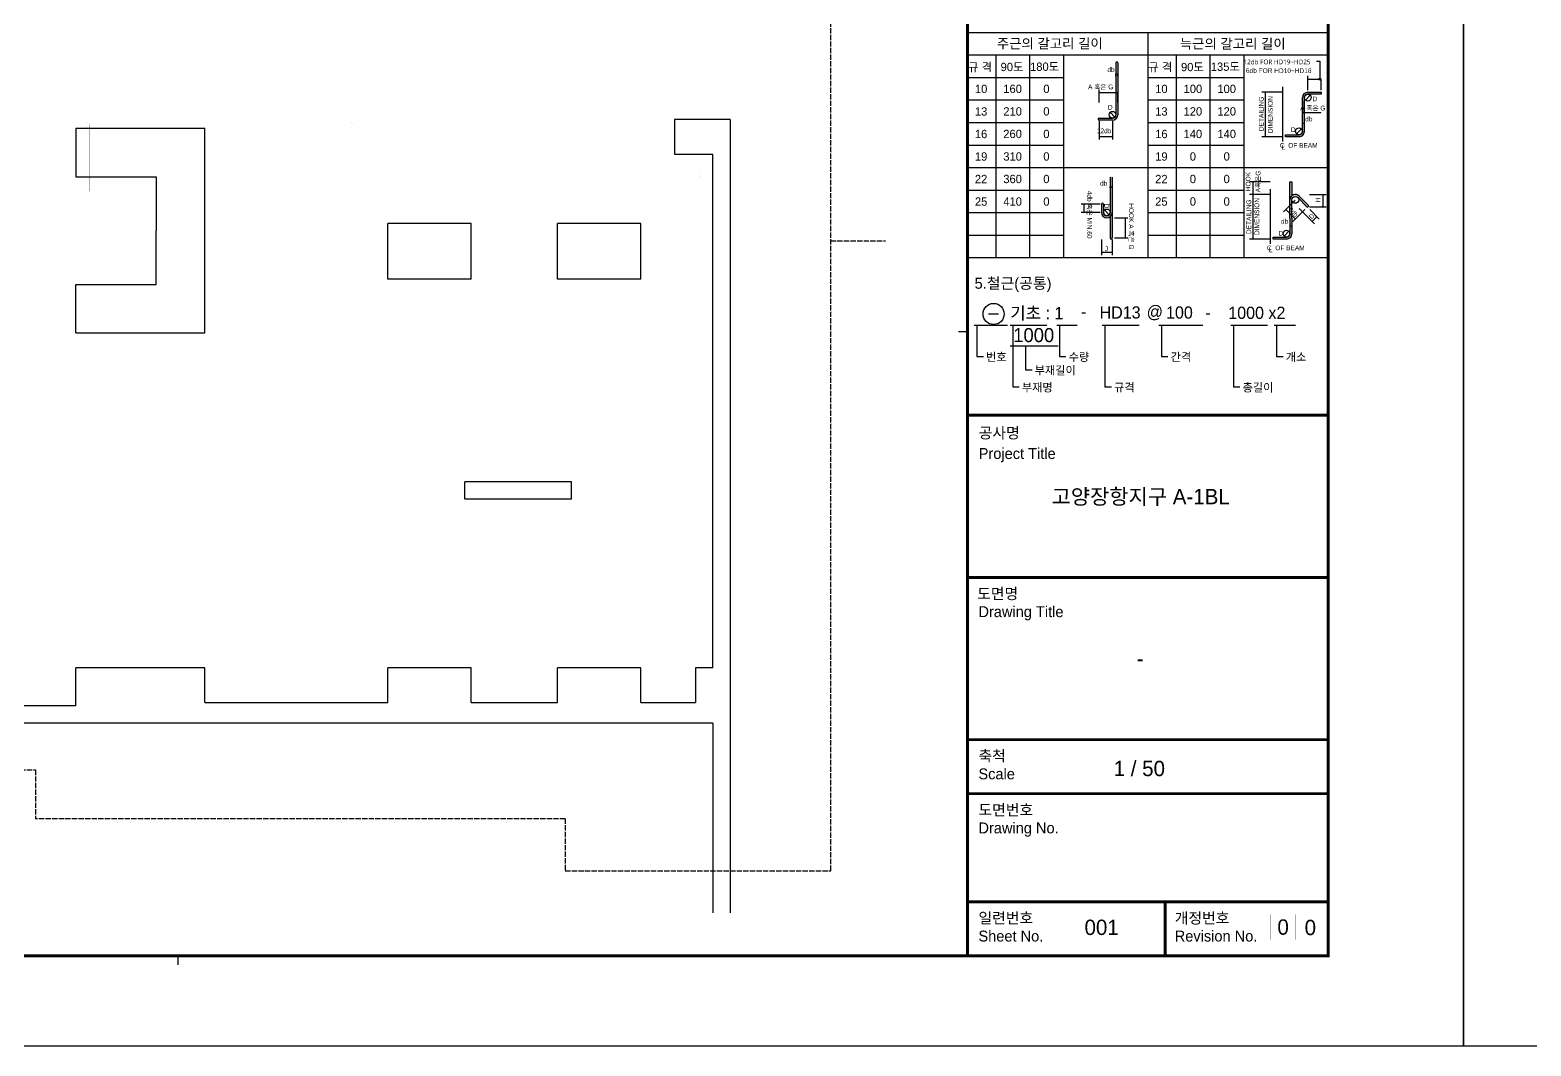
# Model space of a CAD drawing. Header units: millimetres. Extents: x 317501 to 814054, y -400799 to -14117.
# Drawn here: x 506973 to 528595, y -193831 to -179191 of the extents above; entities that cross this region are included whole.
import ezdxf
from ezdxf.enums import TextEntityAlignment as Align

# ---------------------------------------------------------------- set-up
doc = ezdxf.new("R2010")
doc.units = ezdxf.units.MM
doc.header["$LTSCALE"] = 38
doc.linetypes.add('HID', pattern=[2.5, 2, -0.5])
doc.layers.get('Defpoints').update_dxf_attribs({"color": 145})
for name, color, linetype in [('00', 7, 'Continuous'), ('DIM', 7, 'Continuous'), ('XREBAR', 1, 'Continuous'), ('XS-기초$0$기초연단', 3, 'Continuous')]:
    doc.layers.add(name, color=color, linetype=linetype)
doc.styles.add('ARIAL', font='malgun.ttf')
doc.styles.add('HYULL', font='Dotum.ttf')
doc.styles.add('XRebarSheet', font='Hmkmrhd_0.ttf')
doc.dimstyles.new('NDIM', dxfattribs={"dimtxt": 3, "dimasz": 1.5, "dimexe": 2, "dimexo": 2, "dimgap": 1, "dimtad": 1, "dimdec": 0, "dimdsep": 46, "dimlunit": 6, "dimtxsty": 'ARIAL', "dimblk": 'DOT', "dimcen": 1, "dimclrd": 256, "dimclre": 7, "dimclrt": 3, "dimadec": 0, "dimazin": 0, "dimtfac": 1, "dimtdec": 0, "dimtix": 1, "dimtmove": 2, "dimatfit": 3, "dimldrblk": 'DOT', "dimfxl": 0, "dimtvp": 1, "dimtolj": 1, "dimlwd": -1, "dimlwe": -1, "dimarcsym": 0})

# ---------------------------------------------------------------- blocks, each defined once
blk = doc.blocks.new('_Dot')
at = {"color": 0, "linetype": 'ByBlock', "lineweight": -2}
blk.add_line((-0.5, 0), (-1, 0), dxfattribs=at)
at = {"color": 0, "linetype": 'ByBlock', "const_width": 0.5}
blk.add_lwpolyline([(-0.25, 0, 1), (0.25, 0, 1)], format="xyb", close=True, dxfattribs=at)
blk = doc.blocks.new('*D1316')
at = {"color": 7, "transparency": 16777216}
for p, q in [((80432, 20451), (80432, 20463)), ((80477, 20451), (80477, 20463))]:
    blk.add_line(p, q, dxfattribs=at)
at = {"transparency": 16777216}
blk.add_line((80433, 20461), (80475, 20461), dxfattribs=at)
at = {"layer": 'Defpoints', "color": 0, "transparency": 16777216}
for p in [(80432, 20449), (80477, 20461), (80477, 20449)]:
    blk.add_point(p, dxfattribs=at)
at = {"transparency": 16777216, "xscale": 1.5, "yscale": 1.5, "zscale": 1.5, "rotation": 180}
blk.add_blockref('_Dot', (80432, 20461), dxfattribs=at)
at = {"transparency": 16777216, "xscale": 1.5, "yscale": 1.5, "zscale": 1.5}
blk.add_blockref('_Dot', (80477, 20461), dxfattribs=at)
blk = doc.blocks.new('*D1317')
at = {"color": 7, "transparency": 16777216}
for p, q in [((76172, 19024), (76172, 19045)), ((76217, 19024), (76217, 19045))]:
    blk.add_line(p, q, dxfattribs=at)
at = {"transparency": 16777216}
blk.add_line((76215, 19043), (76174, 19043), dxfattribs=at)
at = {"layer": 'Defpoints', "color": 0, "transparency": 16777216}
for p in [(76172, 19043), (76172, 19022), (76217, 19022)]:
    blk.add_point(p, dxfattribs=at)
at = {"transparency": 16777216, "xscale": 1.5, "yscale": 1.5, "zscale": 1.5, "rotation": 180}
blk.add_blockref('_Dot', (76172, 19043), dxfattribs=at)
at = {"transparency": 16777216, "xscale": 1.5, "yscale": 1.5, "zscale": 1.5}
blk.add_blockref('_Dot', (76217, 19043), dxfattribs=at)
blk = doc.blocks.new('*D1318')
at = {"transparency": 16777216}
blk.add_line((80158, 18181), (80199, 18181), dxfattribs=at)
at = {"layer": 'Defpoints', "color": 0, "transparency": 16777216}
for p in [(80156, 18181), (80201, 18181), (80201, 18181)]:
    blk.add_point(p, dxfattribs=at)
at = {"transparency": 16777216, "xscale": 1.5, "yscale": 1.5, "zscale": 1.5, "rotation": 180}
blk.add_blockref('_Dot', (80156, 18181), dxfattribs=at)
at = {"transparency": 16777216, "xscale": 1.5, "yscale": 1.5, "zscale": 1.5}
blk.add_blockref('_Dot', (80201, 18181), dxfattribs=at)
blk = doc.blocks.new('szdhdte')
at = {"layer": 'DIM', "color": 5}
for p, q in [((11700, -1720), (11700, -2420)), ((11700, -1720), (13560, -1720)), ((13560, -4670), (13560, -1720)), ((20325, -1595), (20325, -2095)), ((21125, -1595), (20325, -1595)), ((21125, -1595), (21125, -13028)), ((20325, -2095), (20875, -2095)), ((20875, -9495), (20875, -2095)), ((11700, -2420), (12860, -2420)), ((12860, -2420), (12860, -3195)), ((12860, -3970), (12860, -3195)), ((16195, -3895), (16195, -3095)), ((17395, -3095), (16195, -3095)), ((17395, -3895), (17395, -3095)), ((18640, -3895), (18640, -3095)), ((19840, -3095), (18640, -3095)), ((19840, -3895), (19840, -3095)), ((11700, -4670), (11700, -3970)), ((11700, -3970), (12860, -3970)), ((17395, -3895), (16195, -3895)), ((19840, -3895), (18640, -3895)), ((11700, -4670), (13560, -4670)), ((18840, -6815), (17305, -6815)), ((17305, -7065), (17305, -6815)), ((18840, -7065), (18840, -6815)), ((18840, -7065), (17305, -7065)), ((13560, -9495), (11700, -9495)), ((11700, -10045), (11700, -9495)), ((13560, -9995), (13560, -9495)), ((16195, -9995), (16195, -9495)), ((17395, -9495), (16195, -9495)), ((17395, -9995), (17395, -9495)), ((19840, -9495), (18640, -9495)), ((18640, -9995), (18640, -9495)), ((19840, -9995), (19840, -9495)), ((20625, -9495), (20625, -9995)), ((20875, -9495), (20625, -9495)), ((11700, -10045), (9900, -10045)), ((13560, -9995), (16195, -9995)), ((17395, -9995), (18640, -9995)), ((19840, -9995), (20625, -9995)), ((20875, -10295), (6025, -10295)), ((20875, -10295), (20875, -13028))]:
    blk.add_line(p, q, dxfattribs=at)
at = {"layer": 'XS-기초$0$기초연단', "color": 4, "linetype": 'HID'}
for p, q in [((22575, -12420), (22575, 18735)), ((4725, -10965), (11120, -10965)), ((11120, -10965), (11120, -11670)), ((18750, -11670), (11120, -11670)), ((18750, -11670), (18750, -12420)), ((18750, -12420), (22575, -12420))]:
    blk.add_line(p, q, dxfattribs=at)
blk.add_lwpolyline([(22575, -3345), (23362, -3345)], dxfattribs=at)
blk = doc.blocks.new('dhs_sheet2e')
h = blk.add_hatch(color=256)
edge = h.paths.add_edge_path()
edge.add_line((76299, 21797), (76299, 20646.2))
edge.add_arc((76224.2, 20646.2), 74.7, -90, 0, ccw=False)
edge.add_line((76224.2, 20571.5), (75925.3, 20571.5))
edge.add_arc((75925.3, 20549.1), 22.4, 90, 270)
edge.add_line((75925.3, 20526.7), (76224.2, 20526.7))
edge.add_arc((76224.2, 20646.2), 119.6, 270, 360)
edge.add_line((76343.8, 20646.2), (76343.8, 21797))
edge.add_arc((76321.4, 21797), 22.4, 0, 180)
blk.add_hatch(color=256).paths.add_polyline_path([(80850.3, 21144.3), (80551.4, 21144.3, 0.4142136), (80431.9, 21024.7), (80431.9, 20621.2), (80431.9, 20277.5, -0.4142136), (80357.1, 20202.7), (80058.2, 20202.7), (80058.2, 20157.9), (80357.1, 20157.9, 0.4142136), (80476.7, 20277.5), (80476.7, 20621.2), (80476.7, 21024.7, -0.4142136), (80551.4, 21099.4), (80850.3, 21099.4)])
h = blk.add_hatch(color=256)
h.paths.add_polyline_path([(76216.8, 18481.2, -0.2277351), (76172, 18387.9), (76172, 17913.3, 1), (76216.8, 17913.3)])
h.paths.add_polyline_path([(76216.8, 19258.4, 1), (76172, 19258.4), (76172, 18481.2, -0.1833618), (76153.2, 18431.7, -0.6790836), (76150.1, 18423.9, -0.2067221), (76146.9, 18425.3, -0.6466922), (76022.6, 18481.2), (76022.6, 18660.6, 1), (75977.7, 18660.6), (75977.7, 18481.2, 1), (76216.8, 18481.2)])
h.paths.add_polyline_path([(76153.2, 18431.7, -0.0300135), (76146.9, 18425.3, 0.2067221), (76150.1, 18423.9, 0.6790836)], flags=17)
h = blk.add_hatch(color=256)
h.paths.add_polyline_path([(80200.9, 19160.1), (80156.1, 19160.1), (80156.1, 18756.6, -0.2277351), (80200.9, 18850)])
h.paths.add_polyline_path([(80156.1, 18756.6), (80156.1, 18353.1), (80156.1, 18009.4, -0.4142136), (80081.4, 17934.7), (79782.5, 17934.7), (79782.5, 17889.8), (80081.4, 17889.8, 0.4142136), (80200.9, 18009.4), (80200.9, 18353.1), (80200.9, 18756.6, -0.6681786), (80328.5, 18809.5), (80539.9, 18598.1), (80571.6, 18629.8), (80360.2, 18841.2, 0.6681786)])
at = {"color": 7, "ltscale": 2}
for p, q in [((73013.1, 22471.6), (81003.6, 22471.6)), ((77008.3, 22471.6), (77008.3, 17477.6)), ((73013.1, 21972.2), (81003.6, 21972.2)), ((73637.3, 21972.2), (73637.3, 17477.6)), ((74386.4, 21972.2), (74386.4, 17477.6)), ((75135.6, 21972.2), (75135.6, 17477.6)), ((77632.6, 21972.2), (77632.6, 17477.6)), ((78381.7, 21972.2), (78381.7, 17477.6)), ((79130.8, 21972.2), (79130.8, 17477.6)), ((73013.1, 21472.8), (75135.6, 21472.8)), ((77008.3, 21472.8), (79130.8, 21472.8)), ((75135.6, 19475.2), (77008.3, 19475.2)), ((79130.8, 19475.2), (81003.6, 19475.2)), ((73013.1, 17477.6), (81003.6, 17477.6))]:
    blk.add_line(p, q, dxfattribs=at)
for p, q in [((76299, 21797), (76299, 20646.2)), ((76343.8, 21797), (76343.8, 20646.2)), ((80742.8, 21835.3), (80817.5, 21835.3)), ((80817.5, 21835.3), (80817.5, 21432.5)), ((80553.3, 21432.5), (80848.4, 21432.5)), ((79607.9, 21142.4), (79607.9, 20159.8)), ((80431.9, 20277.5), (80431.9, 21024.7)), ((80476.7, 20277.5), (80476.7, 21024.7)), ((80498.6, 20971.9), (80604.3, 21077.5)), ((80551.4, 21144.3), (80850.3, 21144.3)), ((80850.3, 21099.4), (80551.4, 21099.4)), ((80850.3, 21144.3), (80850.3, 21099.4)), ((76277.1, 20593.4), (76171.4, 20699.1)), ((80835.3, 20687.8), (80431.9, 20687.8)), ((75925.3, 20571.5), (76224.2, 20571.5)), ((76224.2, 20526.7), (75925.3, 20526.7)), ((80304.3, 20224.6), (80410, 20330.3)), ((80058.2, 20202.7), (80357.1, 20202.7)), ((80058.2, 20157.9), (80058.2, 20202.7)), ((80357.1, 20157.9), (80058.2, 20157.9)), ((76172, 19258.4), (76172, 18481.2)), ((76216.8, 19258.4), (76216.8, 18481.2)), ((79332.2, 19158.3), (79332.2, 18878.1)), ((75592.1, 18659.1), (75592.1, 18482.7)), ((75977.7, 18660.6), (75977.7, 18481.2)), ((76022.6, 18660.6), (76022.6, 18481.2)), ((79332.2, 18874.3), (79332.2, 17887.4)), ((80156.1, 18353.1), (80156.1, 18756.6)), ((80200.9, 18353.1), (80200.9, 18756.6)), ((80328.5, 18809.5), (80539.9, 18598.1)), ((80360.2, 18841.2), (80571.6, 18629.8)), ((80539.9, 18598.1), (80571.6, 18629.8)), ((80883.4, 18874.3), (80883.4, 18609.1)), ((76150.1, 18428.4), (76044.4, 18534.1)), ((76502.4, 18360.2), (76502.4, 17914.8)), ((80065.6, 18544), (80274.3, 18335.3)), ((80156.1, 18353.1), (80156.1, 18009.4)), ((80200.9, 18353.1), (80200.9, 18009.4)), ((80357.7, 18568.9), (80698.5, 18228.1)), ((80749.9, 18385.4), (80646.9, 18282.4)), ((80028.6, 17956.6), (80134.2, 18062.2)), ((79782.5, 17889.8), (79782.5, 17934.7)), ((79782.5, 17934.7), (80081.4, 17934.7)), ((80081.4, 17889.8), (79782.5, 17889.8)), ((76215.3, 17590.4), (75979.2, 17590.4))]:
    blk.add_line(p, q)
at = {"color": 1}
for p, q in [((76299, 21501), (76299, 21548.4)), ((76342.3, 21546.4), (76300.5, 21546.4)), ((76343.8, 21501), (76343.8, 21548.4)), ((75925.3, 20916), (75925.3, 21199.6)), ((75926.8, 21139.7), (76342.3, 21139.7)), ((75925.3, 20500.1), (75925.3, 20098.9)), ((76224.2, 20500.1), (76224.2, 20098.9)), ((76222.7, 20158.9), (75926.8, 20158.9))]:
    blk.add_line(p, q, dxfattribs=at)
at = {"color": 7}
for p, q in [((80551.4, 21191.6), (80551.4, 21507.4)), ((80850.3, 21191.6), (80850.3, 21435)), ((76343.8, 20916), (76343.8, 21141.7)), ((79996, 21144.3), (79533, 21144.3)), ((80431.9, 20947.5), (80431.9, 20685.3)), ((79996, 20157.9), (79533, 20157.9)), ((79720.2, 19160.1), (79257.5, 19160.1)), ((75953.1, 18660.6), (75532.2, 18660.6)), ((79720.2, 18876.2), (79257.5, 18876.2)), ((79720.2, 18876.2), (79257.5, 18876.2)), ((80273.9, 18754.9), (80011.4, 18492.3)), ((80591.1, 18876.2), (80958.3, 18876.2)), ((75953.1, 18481.2), (75532.2, 18481.2)), ((76270.6, 18361.7), (76562.3, 18361.7)), ((80485.3, 18543.5), (80222.7, 18281)), ((80488.8, 18437.8), (80698.5, 18228.1)), ((80591.1, 18607.2), (80958.3, 18607.2)), ((80594.5, 18543.5), (80804.2, 18333.8)), ((75977.7, 17876.9), (75977.7, 17530.5)), ((76216.8, 17876.9), (76216.8, 17530.5)), ((76270.6, 17913.3), (76562.3, 17913.3)), ((79720.2, 17885.5), (79257.5, 17885.5)), ((73477.6, 16230.5), (73697, 16230.5)), ((73013.1, 15831.2), (72813.3, 15831.2)), ((55508.9, 1997.6), (55508.9, 1797.9))]:
    blk.add_line(p, q, dxfattribs=at)
at = {"linetype": 'Continuous'}
for p, q in [((79998.5, 20053.3), (79998.5, 21263.8)), ((79722.7, 17785.2), (79722.7, 18995.8))]:
    blk.add_line(p, q, dxfattribs=at)
at = {"color": 4}
for p, q in [((80156.1, 19160.1), (80200.9, 19160.1)), ((80156.1, 18756.6), (80156.1, 19160.1)), ((80200.9, 19160.1), (80200.9, 18850)), ((76172, 18387.9), (76172, 17913.3)), ((76216.8, 18481.2), (76216.8, 17913.3))]:
    blk.add_line(p, q, dxfattribs=at)
at = {"color": 1, "ltscale": 2}
for p, q in [((73160.8, 15979.6), (73897.2, 15979.6)), ((73217.3, 15979.6), (73217.3, 15288.3)), ((73955, 15979.6), (74769.1, 15979.6)), ((74011.5, 15979.6), (74011.5, 14611.4)), ((74992, 15979.6), (75438.1, 15979.6)), ((75048.5, 15979.6), (75048.5, 15288.3)), ((75998.4, 15979.6), (76812.5, 15979.6)), ((76054.9, 15979.6), (76054.9, 14611.4)), ((77253.2, 15979.6), (78222.3, 15979.6)), ((77309.7, 15979.6), (77309.7, 15288.3)), ((78846.9, 15979.6), (79661, 15979.6)), ((78903.4, 15979.6), (78903.4, 14611.4)), ((79804.8, 15979.6), (80281.2, 15979.6)), ((79861.3, 15979.6), (79861.3, 15288.3)), ((73955, 15525.5), (75020.4, 15525.5)), ((74296, 15525.5), (74296, 14991.1)), ((73217.3, 15288.3), (73361.3, 15288.3)), ((74296, 14991.1), (74440, 14991.1)), ((75048.5, 15288.3), (75192.5, 15288.3)), ((77309.7, 15288.3), (77453.7, 15288.3)), ((79861.3, 15288.3), (80005.3, 15288.3)), ((74011.5, 14611.4), (74155.5, 14611.4)), ((76054.9, 14611.4), (76198.9, 14611.4)), ((78903.4, 14611.4), (79047.4, 14611.4))]:
    blk.add_line(p, q, dxfattribs=at)
at = {"color": 30}
for p, q in [((73013.1, 6791.9), (81003.6, 6791.9)), ((73013.1, 5593.3), (81003.6, 5593.3)), ((73013.1, 3196.2), (81003.6, 3196.2))]:
    blk.add_line(p, q, dxfattribs=at)
at = {"color": 7}
blk.add_lwpolyline([(84000, 0), (84000, 59329.4), (0, 59329.4), (0, 0)], close=True, dxfattribs=at)
at = {"color": 30, "const_width": 64.9}
blk.add_lwpolyline([(81003.6, 57331.7), (2996.4, 57331.7), (2996.4, 1997.6), (81003.6, 1997.6)], close=True, dxfattribs=at)
for points in [[(73013.1, 1997.6), (73013.1, 57331.7)], [(73013.1, 13983.4), (81003.6, 13983.4)], [(73013.1, 10387.6), (81003.6, 10387.6)], [(73013.1, 6791.9), (81003.6, 6791.9)], [(73013.1, 5593.3), (81003.6, 5593.3)], [(73013.1, 3196.2), (81003.6, 3196.2)], [(77390.2, 1997.6), (77390.2, 3196.2)]]:
    blk.add_lwpolyline(points, dxfattribs=at)
at = {"color": 1, "ltscale": 2, "const_width": 1.87}
for points in [[(79725.1, 2916.8), (79725.1, 2355), (80286.9, 2355), (80286.9, 2916.8), (79725.1, 2916.8)], [(80321.3, 2916.8), (80321.3, 2355), (80883.1, 2355), (80883.1, 2916.8), (80321.3, 2916.8)]]:
    blk.add_lwpolyline(points, dxfattribs=at)
for centre, radius in [((80817.5, 21432.5), 22.4), ((80817.5, 21432.5), 11.2), ((80551.4, 21024.7), 74.7), ((80498.6, 20971.9), 4.48), ((80604.3, 21077.5), 4.48), ((76171.4, 20699.1), 4.48), ((76277.1, 20593.4), 4.48), ((80357.1, 20277.5), 74.7), ((80410, 20330.3), 4.48), ((80304.3, 20224.6), 4.48), ((80275.7, 18756.6), 74.7), ((76044.4, 18534.1), 4.48), ((76150.1, 18428.4), 4.48), ((80081.4, 18009.4), 74.7), ((80134.2, 18062.2), 4.48), ((80028.6, 17956.6), 4.48)]:
    blk.add_circle(centre, radius)
at = {"color": 4}
for centre in [(76224.2, 20646.2), (76097.3, 18481.2)]:
    blk.add_circle(centre, 74.7, dxfattribs=at)
at = {"color": 7, "linetype": 'Continuous'}
blk.add_circle((73588.4, 16228.7), 234.1, dxfattribs=at).dxf.unprotected_set("ltscale", 0)
for centre, radius, start, end in [((76321.4, 21797), 22.4, 0, 180), ((80551.4, 21024.7), 119.6, 90, 180), ((80551.4, 21024.7), 74.7, 90, 180), ((76224.2, 20646.2), 119.6, 270, 0), ((76224.2, 20646.2), 74.7, 270, 0), ((75925.3, 20549.1), 22.4, 90, 270), ((80357.1, 20277.5), 74.7, 270, 0), ((80357.1, 20277.5), 119.6, 270, 0), ((76000.1, 18660.6), 22.4, 0, 180), ((80275.7, 18756.6), 119.6, 45, 180), ((76097.3, 18481.2), 119.6, 180, 0), ((76097.3, 18481.2), 74.7, 180, 0), ((80081.4, 18009.4), 119.6, 270, 0), ((80081.4, 18009.4), 74.7, 270, 0)]:
    blk.add_arc(centre, radius, start, end)
at = {"color": 4}
blk.add_arc((76194.4, 17913.3), 22.4, 180, 0, dxfattribs=at)
at = {"color": 1, "rotation": 180}
for p, xscale, yscale, zscale in [((76299, 21546.4), 1.5, 1.5, 1.5), ((75925.3, 21139.7), 11.98573127229489, 11.98573127229489, 11.98573127229489), ((75925.3, 20158.9), 11.98573127229489, 11.98573127229489, 11.98573127229489)]:
    blk.add_blockref('_Dot', p, dxfattribs=dict(at, xscale=xscale, yscale=yscale, zscale=zscale))
at = {"color": 1}
for p, xscale, yscale, zscale in [((76343.8, 21546.4), 1.5, 1.5, 1.5), ((76343.8, 21139.7), 1.498216409036861, 1.498216409036861, 1.498216409036861), ((76224.2, 20158.9), 11.98573127229489, 11.98573127229489, 11.98573127229489)]:
    blk.add_blockref('_Dot', p, dxfattribs=dict(at, xscale=xscale, yscale=yscale, zscale=zscale))
for p, xscale, yscale, zscale, rotation in [((80551.4, 21432.5), 14.98216409036861, 14.98216409036861, 14.98216409036861, 180), ((79607.9, 21144.3), 14.98216409036861, 14.98216409036861, 14.98216409036861, 90), ((80431.9, 20687.8), 14.98216409036861, 14.98216409036861, 14.98216409036861, 180), ((79607.9, 20157.9), 14.98216409036861, 14.98216409036861, 14.98216409036861, 270), ((79332.2, 19160.1), 14.98216409036861, 14.98216409036861, 14.98216409036861, 90), ((75592.1, 18660.6), 11.98573127229489, 11.98573127229489, 11.98573127229489, 90), ((79332.2, 18876.2), 14.98216409036861, 14.98216409036861, 14.98216409036861, 90), ((79332.2, 18876.2), 1.872770511296076, 1.872770511296076, 1.872770511296076, 270), ((80883.4, 18876.2), 14.98216409036861, 14.98216409036861, 14.98216409036861, 90), ((75592.1, 18481.2), 11.98573127229489, 11.98573127229489, 11.98573127229489, 270), ((76502.4, 18361.7), 11.98573127229489, 11.98573127229489, 11.98573127229489, 90), ((80064, 18545), 14.98216409036861, 14.98216409036861, 14.98216409036861, 135.0000000000825), ((80275.7, 18333.9), 14.98216409036861, 14.98216409036861, 14.98216409036861, 315.0000000000825), ((80645.5, 18281.1), 14.98216409036861, 14.98216409036861, 14.98216409036861, 225.0000000002524), ((80751.2, 18386.8), 14.98216409036861, 14.98216409036861, 14.98216409036861, 45.00000000025245), ((80883.4, 18607.2), 14.98216409036861, 14.98216409036861, 14.98216409036861, 270), ((76502.4, 17913.3), 11.98573127229489, 11.98573127229489, 11.98573127229489, 270), ((79332.2, 17885.5), 14.98216409036861, 14.98216409036861, 14.98216409036861, 270), ((75977.7, 17590.4), 11.98573127229489, 11.98573127229489, 11.98573127229489, 180)]:
    blk.add_blockref('_Dot', p, dxfattribs=dict(xscale=xscale, yscale=yscale, zscale=zscale, rotation=rotation))
for p, xscale, yscale, zscale in [((80850.3, 21432.5), 1.872770511296076, 1.872770511296076, 1.872770511296076), ((80850.3, 20687.8), 14.98216409036861, 14.98216409036861, 14.98216409036861), ((76216.8, 17590.4), 11.98573127229489, 11.98573127229489, 11.98573127229489)]:
    blk.add_blockref('_Dot', p, dxfattribs=dict(xscale=xscale, yscale=yscale, zscale=zscale))
at = {"color": 3}
for s, height, style, p in [('주근의 갈고리 길이', 217.47, 'XRebarSheet', (73661.6, 22115.7)), ('늑근의 갈고리 길이', 217.47, 'XRebarSheet', (77716.4, 22111.4)), ('규 격', 184.85, 'XRebarSheet', (73024.7, 21609.3)), ('90도', 184.85, 'XRebarSheet', (73743.9, 21612.7)), ('180도', 184.85, 'XRebarSheet', (74396.5, 21618.3)), ('규 격', 184.85, 'XRebarSheet', (77015.8, 21609.3)), ('90도', 184.85, 'XRebarSheet', (77741.9, 21610.8)), ('135도', 184.85, 'XRebarSheet', (78402.8, 21618.5)), ('기초 : 1', 271.84, 'HYULL', (73958.2, 16112.5)), ('HD13', 271.84, 'HYULL', (75937.6, 16126.4)), ('@', 271.8, 'HYULL', (76981.9, 16143.6)), ('100', 271.84, 'HYULL', (77410.5, 16124.9)), ('1000 x2', 271.84, 'HYULL', (78789.8, 16118.6)), ('-', 271.8, 'HYULL', (75524.6, 16143.6)), ('-', 271.8, 'HYULL', (78283.3, 16120.3)), ('번호', 181.22, 'XRebarSheet', (73421.4, 15184.8)), ('수량', 181.22, 'XRebarSheet', (75252.6, 15184.8)), ('간격', 181.22, 'XRebarSheet', (77513.8, 15184.8)), ('개소', 181.22, 'XRebarSheet', (80065.4, 15184.8)), ('부재길이', 181.22, 'XRebarSheet', (74500.1, 14887.6)), ('부재명', 181.22, 'XRebarSheet', (74215.6, 14507.8)), ('규격', 181.22, 'XRebarSheet', (76259, 14507.8)), ('총길이', 181.22, 'XRebarSheet', (79107.5, 14507.8))]:
    blk.add_text(s, height=height, dxfattribs=dict(at, style=style)).set_placement(p)
for s, height, style, p in [('db', 104.88, 'HYULL', (76110.6, 21591.3)), ('12db FOR HD19~HD25', 104.875, 'ARIAL', (79128.8, 21763.4)), ('6db FOR HD10~HD16', 104.875, 'HYULL', (79181.1, 21570.1)), ('A 혹은 G', 104.88, 'HYULL', (75682.6, 21210.1)), ('D', 104.9, 'HYULL', (80656, 20944.7)), ('D', 104.9, 'HYULL', (76121.8, 20758.8)), ('A 혹은 G', 104.88, 'HYULL', (80384, 20740.7)), ('12db', 104.88, 'HYULL', (75877.3, 20236.3)), ('D', 104.9, 'HYULL', (80177.8, 20262.8)), ('db', 104.88, 'HYULL', (80494.6, 20497.1)), ('C  OF BEAM', 104.88, 'HYULL', (79933.3, 19912.7)), ('L', 104.9, 'HYULL', (79978.2, 19870.3)), ('db', 104.88, 'HYULL', (75947.2, 19073.7)), ('db', 104.88, 'HYULL', (79955.9, 18229.1)), ('D', 104.9, 'HYULL', (79902.1, 17964.6)), ('J', 104.9, 'HYULL', (76052.4, 17620.3)), ('C  OF BEAM', 104.88, 'HYULL', (79646.6, 17640.3)), ('L', 104.9, 'HYULL', (79691.4, 17597.9))]:
    blk.add_text(s, height=height, dxfattribs=dict(style=style)).set_placement(p)
at = {"style": 'HYULL'}
for s, height, rotation, p in [('DETAILING', 104.88, 90, (79572.8, 20283)), ('DIMENSION', 104.88, 90, (79773.2, 20238.9)), ('HOOK', 104.88, 90, (79280.6, 18949.8)), ('A혹은G', 104.88, 90, (79503.2, 18925.5)), ('4db 혹은 MIN.60', 104.875, 270, (75662.8, 18959.9)), ('D', 104.9, 270, (76045.4, 18676.8)), ('HOOK A 혹은 G', 104.875, 270, (76588.8, 18683)), ('DETAILING', 104.88, 90, (79297.1, 18001.8)), ('DIMENSION', 104.88, 90, (79475.3, 17979.8)), ('H', 104.9, 90, (80828.6, 18696.9))]:
    blk.add_text(s, height=height, rotation=rotation, dxfattribs=at).set_placement(p)
at = {"style": 'HYULL', "width": 0.8}
for s, height, rotation, p in [('6db', 104.88, 315, (80113.5, 18528.3)), ('D', 104.9, 45, (80638.1, 18324.3))]:
    blk.add_text(s, height=height, rotation=rotation, dxfattribs=at).set_placement(p)
at = {"color": 7, "style": 'XRebarSheet'}
blk.add_text('5.철근(공통)', height=242.71, dxfattribs=at).set_placement((73167, 16788))
at = {"color": 3, "linetype": 'Continuous', "style": 'HYULL'}
e = blk.add_text('1000', height=312.13, dxfattribs=at)
e.set_placement((74023.5, 15760.5), align=Align.MIDDLE_LEFT)
e.dxf.unprotected_set("ltscale", 0)
at = {"color": 7, "style": 'XRebarSheet'}
for s, height, p in [('공사명', 241.63, (73259, 13591.6)), ('Project Title', 241.632, (73259, 13135.1)), ('도면명', 241.63, (73225, 10028.1)), ('Drawing Title', 241.632, (73252.8, 9628.5)), ('축척', 241.63, (73252.8, 6432.3)), ('Scale', 241.63, (73252.8, 6032.8)), ('도면번호', 241.63, (73252.8, 5233.8)), ('Drawing No.', 241.632, (73252.8, 4834.2)), ('일련번호', 241.63, (73252.8, 2836.6)), ('개정번호', 241.63, (77602.3, 2836.6)), ('Sheet No.', 241.63, (73252.8, 2437.1)), ('Revision No.', 241.632, (77602.3, 2437.1))]:
    blk.add_text(s, height=height, dxfattribs=at).set_placement(p, align=Align.MIDDLE_LEFT)
for base, p1, p2, picture, middle in [((80476.7, 20461.4), (80431.9, 20449.3), (80476.7, 20449.3), '*D1316', (80454.3, 20461.4)), ((76172, 19043.3), (76216.8, 19021.8), (76172, 19021.8), '*D1317', (76194.4, 19043.3)), ((80200.9, 18181.3), (80156.1, 18181.3), (80200.9, 18181.3), '*D1318', (80178.5, 18181.3))]:
    dim = blk.add_linear_dim(base=base, p1=p1, p2=p2, text=' ', dimstyle='NDIM')
    dim.commit()
    dim.dimension.update_dxf_attribs({"geometry": picture, "text_midpoint": middle})

msp = doc.modelspace()

# ---------------------------------------------------------------- linework, layer by layer
at = {"color": 7, "ltscale": 2}
for p, q in [((520479.4, -180198.7), (521859.1, -180198.7)), ((523076.4, -180198.7), (524456, -180198.7)), ((520479.4, -180523.3), (521859.1, -180523.3)), ((523076.4, -180523.3), (524456, -180523.3)), ((520479.4, -180847.9), (521859.1, -180847.9)), ((523076.4, -180847.9), (524456, -180847.9)), ((520479.4, -181172.5), (521859.1, -181172.5)), ((523076.4, -181172.5), (524456, -181172.5)), ((520479.4, -181497.1), (521859.1, -181497.1)), ((523076.4, -181497.1), (524456, -181497.1)), ((520479.4, -181821.7), (521859.1, -181821.7)), ((523076.4, -181821.7), (524456, -181821.7)), ((520479.4, -182146.3), (521859.1, -182146.3)), ((523076.4, -182146.3), (524456, -182146.3))]:
    msp.add_line(p, q, dxfattribs=at)
at = {"layer": 'XREBAR', "color": 171, "linetype": 'Continuous', "const_width": 1}
for points in [[(507829.9, -181515.7), (507829.9, -181515.7), (507829.9, -180555.7), (507824.9, -180537), (507811.2, -180523.2), (507792.4, -180518.2), (507792.4, -171515.7), (507792.4, -171515.7)], [(511639.9, -181515.7), (511639.9, -181515.7), (511639.9, -180555.7), (511634.9, -180537), (511621.2, -180523.2), (511602.4, -180518.2), (511602.4, -171515.7), (511602.4, -171515.7)], [(516632.4, -182265.7), (516632.4, -182265.7), (516632.4, -181305.7), (516627.4, -181287), (516613.7, -181273.2), (516594.9, -181268.2), (516594.9, -172265.7), (516594.9, -172265.7)], [(507792.4, -190555.7), (507792.4, -190555.7), (507792.4, -180555.7), (507792.4, -180555.7)], [(511602.4, -190555.7), (511602.4, -190555.7), (511602.4, -180555.7), (511602.4, -180555.7)], [(516594.9, -191305.7), (516594.9, -191305.7), (516594.9, -181305.7), (516594.9, -181305.7)]]:
    msp.add_lwpolyline(points, dxfattribs=at)

# ---------------------------------------------------------------- block references
at = {"color": 255, "xscale": 0.6499999991059565, "yscale": 0.6499999991059565, "zscale": 0.6499999991059565}
for p in [(473020.9, -193831.4), (527620.9, -193831.4)]:
    msp.add_blockref('dhs_sheet2e', p, dxfattribs=at)
at = {"layer": '00'}
msp.add_blockref('szdhdte', (495932.4, -178885.7), dxfattribs=at)

# ---------------------------------------------------------------- texts
at = {"color": 3, "style": 'XRebarSheet'}
for s, height, p in [('10', 120.15, (520673.6, -180039.8)), ('160', 120.15, (521127.5, -180039)), ('0', 120.2, (521614.5, -180039)), ('10', 120.15, (523270.5, -180039.8)), ('100', 120.15, (523724.4, -180039)), ('100', 120.15, (524211.4, -180039)), ('13', 120.15, (520673.6, -180364.4)), ('210', 120.15, (521127.5, -180363.6)), ('0', 120.2, (521614.5, -180363.6)), ('13', 120.15, (523270.5, -180364.4)), ('120', 120.15, (523724.4, -180363.6)), ('120', 120.15, (524211.4, -180363.6)), ('16', 120.15, (520673.6, -180689)), ('260', 120.15, (521127.5, -180688.2)), ('0', 120.2, (521614.5, -180688.2)), ('16', 120.15, (523270.5, -180689)), ('140', 120.15, (523724.4, -180688.2)), ('140', 120.15, (524211.4, -180688.2)), ('19', 120.15, (520673.6, -181013.6)), ('310', 120.15, (521127.5, -181012.8)), ('0', 120.2, (521614.5, -181012.8)), ('19', 120.15, (523270.5, -181013.6)), ('0', 120.2, (523724.4, -181012.8)), ('0', 120.2, (524211.4, -181012.8)), ('22', 120.15, (520673.6, -181338.2)), ('360', 120.15, (521127.5, -181337.4)), ('0', 120.2, (521614.5, -181337.4)), ('22', 120.15, (523270.5, -181338.2)), ('0', 120.2, (523724.4, -181337.4)), ('0', 120.2, (524211.4, -181337.4)), ('25', 120.15, (520673.6, -181662.8)), ('410', 120.15, (521127.5, -181662)), ('0', 120.2, (521614.5, -181662)), ('25', 120.15, (523270.5, -181662.8)), ('0', 120.2, (523724.4, -181662)), ('0', 120.2, (524211.4, -181662))]:
    msp.add_text(s, height=height, dxfattribs=at).set_placement(p, align=Align.MIDDLE_CENTER)
for s, p in [('고양장항지구 A-1BL', (522972.2, -185911.1)), ('-', (522963.6, -188248.5)), ('1 / 50', (522952.8, -189827.8)), ('0', (525024.2, -192117.5)), ('0', (525416.4, -192123.5))]:
    msp.add_text(s, height=221, dxfattribs=at).set_placement(p, align=Align.MIDDLE)
msp.add_text('001', height=220.87, dxfattribs=at).set_placement((522163.4, -192232))

doc.saveas('drawing.dxf')
